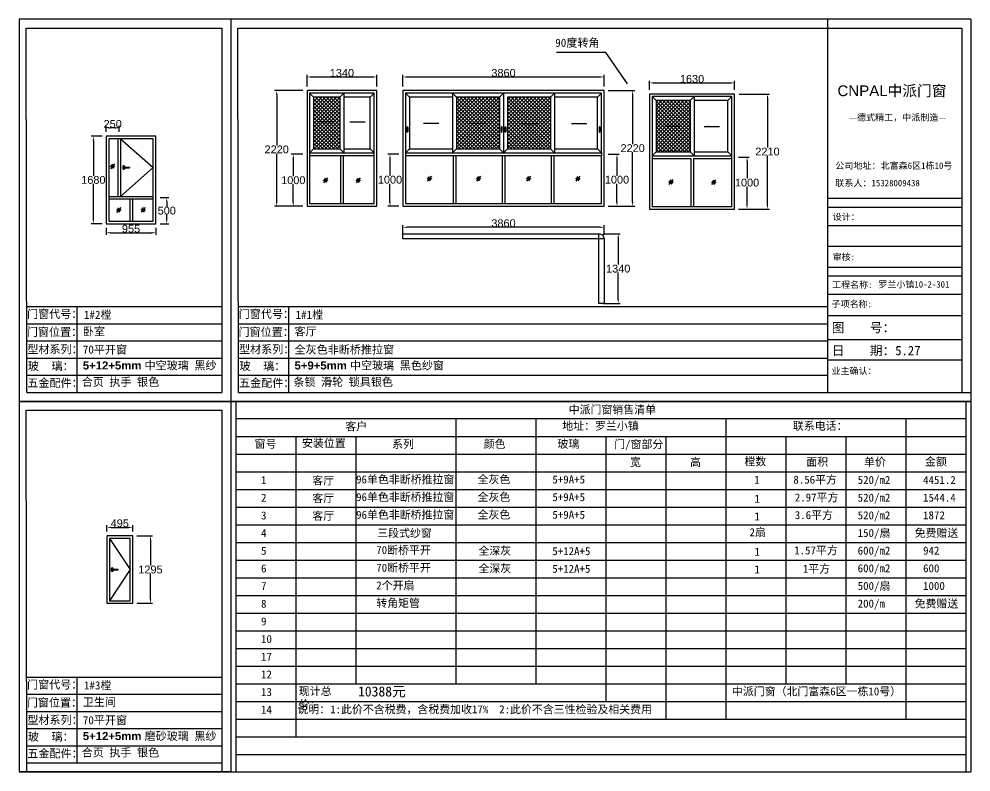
# Model space of a CAD drawing. Header units: inches. Extents: x -138455 to 599497, y -747149 to 13167.
# Drawn here: x 266963 to 285236, y -47084 to -32634 of the extents above; entities that cross this region are included whole.
import ezdxf

# ---------------------------------------------------------------- set-up
doc = ezdxf.new("R2010")
doc.units = ezdxf.units.IN
doc.header["$MEASUREMENT"] = 0
doc.header["$PDMODE"] = 35
doc.header["$PDSIZE"] = -3
doc.layers.add('0 @ 1', color=7, linetype='Continuous')
doc.styles.add('Annotative', font='arialbd.ttf')
doc.styles.add('MtXpl_', font='')
doc.styles.get("Standard").update_dxf_attribs({"font": 'arial.ttf'})
doc.styles.get('MtXpl_').set_extended_font_data('SimSun')
doc.dimstyles.get("Standard").update_dxf_attribs({"dimtxt": 80, "dimasz": 70, "dimexe": 40, "dimexo": 80, "dimgap": 0, "dimtad": 1, "dimtih": 1, "dimtoh": 1, "dimdec": 0, "dimzin": 0, "dimdsep": 46, "dimtxsty": 'Standard', "dimcen": 0.09, "dimadec": 0, "dimazin": 0, "dimtfac": 1, "dimtdec": 0, "dimtofl": 0, "dimtmove": 0, "dimatfit": 3, "dimfxl": 0, "dimtolj": 1, "dimtzin": 0, "dimarcsym": 0})
pattern_1 = [(45, (15517.37, -5.98), (-35.355339, 35.355339), []), (135, (15517.37, -5.98), (-35.355339, -35.355339), [])]

# ---------------------------------------------------------------- blocks, each defined once
blk = doc.blocks.new('*D213')
at = {"color": 0, "lineweight": -2, "transparency": 16777216}
for p, q in [((272411, -34007), (271869, -34007)), ((271909, -34087), (271909, -35060)), ((271909, -36147), (271909, -35213)), ((272411, -36227), (271869, -36227))]:
    blk.add_line(p, q, dxfattribs=at)
at = {"color": 0, "transparency": 16777216}
for points in [[(271896, -34087), (271923, -34087), (271909, -34007)], [(271896, -36147), (271923, -36147), (271909, -36227)]]:
    blk.add_solid(points, dxfattribs=at)
at = {"layer": 'Defpoints', "color": 0, "transparency": 16777216}
for p in [(272491, -34007), (271909, -36227), (272491, -36227)]:
    blk.add_point(p, dxfattribs=at)
at = {"color": 0, "transparency": 16777216, "insert": (271909, -35137), "char_height": 150, "attachment_point": 5}
blk.add_mtext('\\A1;2220', dxfattribs=at)
blk = doc.blocks.new('123as')
at = {"color": 0}
for p, q in [((90189, 51387), (90252, 51462)), ((90194, 51330), (90312, 51470)), ((90251, 51335), (90314, 51410))]:
    blk.add_line(p, q, dxfattribs=at)
blk = doc.blocks.new('*D214')
at = {"color": 0, "lineweight": -2, "transparency": 16777216}
for p, q in [((279067, -33993), (279067, -33820)), ((279147, -33860), (280617, -33860)), ((280697, -33993), (280697, -33820))]:
    blk.add_line(p, q, dxfattribs=at)
at = {"color": 0, "transparency": 16777216}
for points in [[(279147, -33847), (279147, -33874), (279067, -33860)], [(280617, -33847), (280617, -33874), (280697, -33860)]]:
    blk.add_solid(points, dxfattribs=at)
at = {"layer": 'Defpoints', "color": 0, "transparency": 16777216}
for p in [(280697, -33860), (279067, -34073), (280697, -34073)]:
    blk.add_point(p, dxfattribs=at)
at = {"color": 0, "transparency": 16777216, "insert": (279882, -33784), "char_height": 150, "attachment_point": 5}
blk.add_mtext('\\A1;1630', dxfattribs=at)
blk = doc.blocks.new('*D215')
at = {"color": 0, "lineweight": -2, "transparency": 16777216}
for p, q in [((280777, -35283), (280978, -35283)), ((280938, -35363), (280938, -35697)), ((280938, -36203), (280938, -35850)), ((280777, -36283), (280978, -36283))]:
    blk.add_line(p, q, dxfattribs=at)
at = {"color": 0, "transparency": 16777216}
for points in [[(280925, -35363), (280951, -35363), (280938, -35283)], [(280925, -36203), (280951, -36203), (280938, -36283)]]:
    blk.add_solid(points, dxfattribs=at)
at = {"layer": 'Defpoints', "color": 0, "transparency": 16777216}
for p in [(280697, -35283), (280697, -36283), (280938, -36283)]:
    blk.add_point(p, dxfattribs=at)
at = {"color": 0, "transparency": 16777216, "insert": (280938, -35774), "char_height": 150, "attachment_point": 5}
blk.add_mtext('\\A1;1000', dxfattribs=at)
blk = doc.blocks.new('*D216')
at = {"color": 0, "lineweight": -2, "transparency": 16777216}
for p, q in [((274333, -33927), (274333, -33706)), ((274413, -33746), (278113, -33746)), ((278193, -33927), (278193, -33706))]:
    blk.add_line(p, q, dxfattribs=at)
at = {"color": 0, "transparency": 16777216}
for points in [[(274413, -33732), (274413, -33759), (274333, -33746)], [(278113, -33732), (278113, -33759), (278193, -33746)]]:
    blk.add_solid(points, dxfattribs=at)
at = {"layer": 'Defpoints', "color": 0, "transparency": 16777216}
for p in [(278193, -33746), (274333, -34007), (278193, -34007)]:
    blk.add_point(p, dxfattribs=at)
at = {"color": 0, "transparency": 16777216, "insert": (276263, -33669), "char_height": 150, "attachment_point": 5}
blk.add_mtext('\\A1;3860', dxfattribs=at)
blk = doc.blocks.new('*D217')
at = {"color": 0, "lineweight": -2, "transparency": 16777216}
for p, q in [((278273, -35227), (278481, -35227)), ((278441, -35307), (278441, -35642)), ((278441, -36147), (278441, -35795)), ((278273, -36227), (278481, -36227))]:
    blk.add_line(p, q, dxfattribs=at)
at = {"color": 0, "transparency": 16777216}
for points in [[(278428, -35307), (278455, -35307), (278441, -35227)], [(278428, -36147), (278455, -36147), (278441, -36227)]]:
    blk.add_solid(points, dxfattribs=at)
at = {"layer": 'Defpoints', "color": 0, "transparency": 16777216}
for p in [(278193, -35227), (278193, -36227), (278441, -36227)]:
    blk.add_point(p, dxfattribs=at)
at = {"color": 0, "transparency": 16777216, "insert": (278441, -35718), "char_height": 150, "attachment_point": 5}
blk.add_mtext('\\A1;1000', dxfattribs=at)
blk = doc.blocks.new('*D218')
at = {"color": 0, "lineweight": -2, "transparency": 16777216}
for p, q in [((272411, -35227), (272188, -35227)), ((272228, -35307), (272228, -35651)), ((272228, -36147), (272228, -35804)), ((272411, -36227), (272188, -36227))]:
    blk.add_line(p, q, dxfattribs=at)
at = {"color": 0, "transparency": 16777216}
for points in [[(272214, -35307), (272241, -35307), (272228, -35227)], [(272214, -36147), (272241, -36147), (272228, -36227)]]:
    blk.add_solid(points, dxfattribs=at)
at = {"layer": 'Defpoints', "color": 0, "transparency": 16777216}
for p in [(272491, -35227), (272228, -36227), (272491, -36227)]:
    blk.add_point(p, dxfattribs=at)
at = {"color": 0, "transparency": 16777216, "insert": (272228, -35728), "char_height": 150, "attachment_point": 5}
blk.add_mtext('\\A1;1000', dxfattribs=at)
blk = doc.blocks.new('*D219')
at = {"color": 0, "lineweight": -2, "transparency": 16777216}
for p, q in [((278273, -34007), (278782, -34007)), ((278742, -34087), (278742, -35037)), ((278742, -36147), (278742, -35190)), ((278273, -36227), (278782, -36227))]:
    blk.add_line(p, q, dxfattribs=at)
at = {"color": 0, "transparency": 16777216}
for points in [[(278729, -34087), (278756, -34087), (278742, -34007)], [(278729, -36147), (278756, -36147), (278742, -36227)]]:
    blk.add_solid(points, dxfattribs=at)
at = {"layer": 'Defpoints', "color": 0, "transparency": 16777216}
for p in [(278193, -34007), (278193, -36227), (278742, -36227)]:
    blk.add_point(p, dxfattribs=at)
at = {"color": 0, "transparency": 16777216, "insert": (278742, -35113), "char_height": 150, "attachment_point": 5}
blk.add_mtext('\\A1;2220', dxfattribs=at)
blk = doc.blocks.new('*D220')
at = {"color": 0, "lineweight": -2, "transparency": 16777216}
for p, q in [((269671, -36062), (269839, -36062)), ((269799, -36142), (269799, -36235)), ((269799, -36482), (269799, -36389)), ((269671, -36562), (269839, -36562))]:
    blk.add_line(p, q, dxfattribs=at)
at = {"color": 0, "transparency": 16777216}
for points in [[(269786, -36142), (269813, -36142), (269799, -36062)], [(269786, -36482), (269813, -36482), (269799, -36562)]]:
    blk.add_solid(points, dxfattribs=at)
at = {"layer": 'Defpoints', "color": 0, "transparency": 16777216}
for p in [(269591, -36062), (269591, -36562), (269799, -36562)]:
    blk.add_point(p, dxfattribs=at)
at = {"color": 0, "transparency": 16777216, "insert": (269799, -36312), "char_height": 150, "attachment_point": 5}
blk.add_mtext('\\A1;500', dxfattribs=at)
blk = doc.blocks.new('*D221')
at = {"color": 0, "lineweight": -2, "transparency": 16777216}
for p, q in [((268636, -34802), (268636, -34684)), ((268886, -34802), (268886, -34684)), ((268806, -34724), (268716, -34724))]:
    blk.add_line(p, q, dxfattribs=at)
at = {"color": 0, "transparency": 16777216}
for points in [[(268716, -34711), (268716, -34738), (268636, -34724)], [(268806, -34711), (268806, -34738), (268886, -34724)]]:
    blk.add_solid(points, dxfattribs=at)
at = {"layer": 'Defpoints', "color": 0, "transparency": 16777216}
for p in [(268636, -34724), (268636, -34882), (268886, -34882)]:
    blk.add_point(p, dxfattribs=at)
at = {"color": 0, "transparency": 16777216, "insert": (268761, -34648), "char_height": 150, "attachment_point": 5}
blk.add_mtext('\\A1;250', dxfattribs=at)
blk = doc.blocks.new('dzcs')
blk.add_lwpolyline([(142182, -3328), (142182, -3342, 0.414214), (142196, -3355), (142196, -3355, 0.414214), (142209, -3342), (142209, -3294, 0.414214), (142196, -3280), (142196, -3280, 0.414214), (142182, -3294), (142182, -3308)], format="xyb")
blk.add_lwpolyline([(142096, -3328), (142196, -3328, 0.414214), (142206, -3318), (142206, -3318, 0.414214), (142196, -3308), (142096, -3308, 0.414214), (142086, -3318), (142086, -3318, 0.414214)], format="xyb", close=True)
blk = doc.blocks.new('*D222')
at = {"color": 0, "lineweight": -2, "transparency": 16777216}
for p, q in [((268556, -34882), (268350, -34882)), ((268390, -34962), (268390, -35645)), ((268390, -36482), (268390, -35799)), ((268556, -36562), (268350, -36562))]:
    blk.add_line(p, q, dxfattribs=at)
at = {"color": 0, "transparency": 16777216}
for points in [[(268377, -34962), (268403, -34962), (268390, -34882)], [(268377, -36482), (268403, -36482), (268390, -36562)]]:
    blk.add_solid(points, dxfattribs=at)
at = {"layer": 'Defpoints', "color": 0, "transparency": 16777216}
for p in [(268636, -34882), (268390, -36562), (268636, -36562)]:
    blk.add_point(p, dxfattribs=at)
at = {"color": 0, "transparency": 16777216, "insert": (268390, -35722), "char_height": 150, "attachment_point": 5}
blk.add_mtext('\\A1;1680', dxfattribs=at)
blk = doc.blocks.new('*D223')
at = {"color": 0, "lineweight": -2, "transparency": 16777216}
for p, q in [((268636, -36642), (268636, -36776)), ((269591, -36642), (269591, -36776)), ((268716, -36736), (269511, -36736))]:
    blk.add_line(p, q, dxfattribs=at)
at = {"color": 0, "transparency": 16777216}
for points in [[(268716, -36722), (268716, -36749), (268636, -36736)], [(269511, -36722), (269511, -36749), (269591, -36736)]]:
    blk.add_solid(points, dxfattribs=at)
at = {"layer": 'Defpoints', "color": 0, "transparency": 16777216}
for p in [(268636, -36562), (269591, -36562), (269591, -36736)]:
    blk.add_point(p, dxfattribs=at)
at = {"color": 0, "transparency": 16777216, "insert": (269113, -36659), "char_height": 150, "attachment_point": 5}
blk.add_mtext('\\A1;955', dxfattribs=at)
blk = doc.blocks.new('*D224')
at = {"color": 0, "lineweight": -2, "transparency": 16777216}
for p, q in [((268650, -42472), (268650, -42349)), ((268730, -42389), (269065, -42389)), ((269145, -42472), (269145, -42349))]:
    blk.add_line(p, q, dxfattribs=at)
at = {"color": 0, "transparency": 16777216}
for points in [[(268730, -42376), (268730, -42403), (268650, -42389)], [(269065, -42376), (269065, -42403), (269145, -42389)]]:
    blk.add_solid(points, dxfattribs=at)
at = {"layer": 'Defpoints', "color": 0, "transparency": 16777216}
for p in [(269145, -42389), (268650, -42552), (269145, -42552)]:
    blk.add_point(p, dxfattribs=at)
at = {"color": 0, "transparency": 16777216, "insert": (268897, -42313), "char_height": 150, "attachment_point": 5}
blk.add_mtext('\\A1;495', dxfattribs=at)
blk = doc.blocks.new('*D225')
at = {"color": 0, "lineweight": -2, "transparency": 16777216}
for p, q in [((269225, -42552), (269526, -42552)), ((269486, -42632), (269486, -43123)), ((269486, -43767), (269486, -43276)), ((269225, -43847), (269526, -43847))]:
    blk.add_line(p, q, dxfattribs=at)
at = {"color": 0, "transparency": 16777216}
for points in [[(269473, -42632), (269500, -42632), (269486, -42552)], [(269473, -43767), (269500, -43767), (269486, -43847)]]:
    blk.add_solid(points, dxfattribs=at)
at = {"layer": 'Defpoints', "color": 0, "transparency": 16777216}
for p in [(269145, -42552), (269145, -43847), (269486, -43847)]:
    blk.add_point(p, dxfattribs=at)
at = {"color": 0, "transparency": 16777216, "insert": (269486, -43199), "char_height": 150, "attachment_point": 5}
blk.add_mtext('\\A1;1295', dxfattribs=at)
blk = doc.blocks.new('*D226')
at = {"color": 0, "lineweight": -2, "transparency": 16777216}
for p, q in [((272491, -33927), (272491, -33706)), ((272571, -33746), (273751, -33746)), ((273831, -33927), (273831, -33706))]:
    blk.add_line(p, q, dxfattribs=at)
at = {"color": 0, "transparency": 16777216}
for points in [[(272571, -33732), (272571, -33759), (272491, -33746)], [(273751, -33732), (273751, -33759), (273831, -33746)]]:
    blk.add_solid(points, dxfattribs=at)
at = {"layer": 'Defpoints', "color": 0, "transparency": 16777216}
for p in [(273831, -33746), (272491, -34007), (273831, -34007)]:
    blk.add_point(p, dxfattribs=at)
at = {"color": 0, "transparency": 16777216, "insert": (273161, -33669), "char_height": 150, "attachment_point": 5}
blk.add_mtext('\\A1;1340', dxfattribs=at)
blk = doc.blocks.new('*D227')
at = {"color": 0, "lineweight": -2, "transparency": 16777216}
for p, q in [((274333, -36775), (274333, -36590)), ((278113, -36630), (274413, -36630)), ((278193, -36775), (278193, -36590))]:
    blk.add_line(p, q, dxfattribs=at)
at = {"color": 0, "transparency": 16777216}
for points in [[(274413, -36617), (274413, -36644), (274333, -36630)], [(278113, -36617), (278113, -36644), (278193, -36630)]]:
    blk.add_solid(points, dxfattribs=at)
at = {"layer": 'Defpoints', "color": 0, "transparency": 16777216}
for p in [(274333, -36630), (274333, -36855), (278193, -36855)]:
    blk.add_point(p, dxfattribs=at)
at = {"color": 0, "transparency": 16777216, "insert": (276263, -36554), "char_height": 150, "attachment_point": 5}
blk.add_mtext('\\A1;3860', dxfattribs=at)
blk = doc.blocks.new('*D228')
at = {"color": 0, "lineweight": -2, "transparency": 16777216}
for p, q in [((278173, -36755), (278505, -36755)), ((278465, -36835), (278465, -37348)), ((278465, -38015), (278465, -37501)), ((278173, -38095), (278505, -38095))]:
    blk.add_line(p, q, dxfattribs=at)
at = {"color": 0, "transparency": 16777216}
for points in [[(278452, -36835), (278479, -36835), (278465, -36755)], [(278452, -38015), (278479, -38015), (278465, -38095)]]:
    blk.add_solid(points, dxfattribs=at)
at = {"layer": 'Defpoints', "color": 0, "transparency": 16777216}
for p in [(278093, -36755), (278465, -36755), (278093, -38095)]:
    blk.add_point(p, dxfattribs=at)
at = {"color": 0, "transparency": 16777216, "insert": (278465, -37425), "char_height": 150, "attachment_point": 5}
blk.add_mtext('\\A1;1340', dxfattribs=at)
blk = doc.blocks.new('123z')
at = {"color": 0}
for points in [[(94078, 52755), (94078, 52755, 0.414214), (94088, 52765), (94088, 52845, 0.414214), (94078, 52855), (94078, 52855, 0.414214), (94068, 52845), (94068, 52765, 0.414214)], [(94078, 52775), (94078, 52775, 0.414214), (94083, 52780), (94083, 52830, 0.414214), (94078, 52835), (94078, 52835, 0.414214), (94073, 52830), (94073, 52780, 0.414214)]]:
    blk.add_lwpolyline(points, format="xyb", close=True, dxfattribs=at)
blk = doc.blocks.new('*D229')
at = {"color": 0, "lineweight": -2, "transparency": 16777216}
for p, q in [((274253, -35227), (274044, -35227)), ((274084, -35307), (274084, -35642)), ((274084, -36147), (274084, -35795)), ((274253, -36227), (274044, -36227))]:
    blk.add_line(p, q, dxfattribs=at)
at = {"color": 0, "transparency": 16777216}
for points in [[(274071, -35307), (274097, -35307), (274084, -35227)], [(274071, -36147), (274097, -36147), (274084, -36227)]]:
    blk.add_solid(points, dxfattribs=at)
at = {"layer": 'Defpoints', "color": 0, "transparency": 16777216}
for p in [(274333, -35227), (274084, -36227), (274333, -36227)]:
    blk.add_point(p, dxfattribs=at)
at = {"color": 0, "transparency": 16777216, "insert": (274084, -35718), "char_height": 150, "attachment_point": 5}
blk.add_mtext('\\A1;1000', dxfattribs=at)
blk = doc.blocks.new('*D230')
at = {"color": 0, "lineweight": -2, "transparency": 16777216}
for p, q in [((280784, -34073), (281370, -34073)), ((281330, -34153), (281330, -35101)), ((281330, -36203), (281330, -35254)), ((280784, -36283), (281370, -36283))]:
    blk.add_line(p, q, dxfattribs=at)
at = {"color": 0, "transparency": 16777216}
for points in [[(281317, -34153), (281344, -34153), (281330, -34073)], [(281317, -36203), (281344, -36203), (281330, -36283)]]:
    blk.add_solid(points, dxfattribs=at)
at = {"layer": 'Defpoints', "color": 0, "transparency": 16777216}
for p in [(280704, -34073), (280704, -36283), (281330, -36283)]:
    blk.add_point(p, dxfattribs=at)
at = {"color": 0, "transparency": 16777216, "insert": (281330, -35178), "char_height": 150, "attachment_point": 5}
blk.add_mtext('\\A1;2210', dxfattribs=at)
blk = doc.blocks.new('231')
for p, q in [((127840, 5488.2), (120440, 5488.2)), ((120440, 5488.2), (120440, 1784.2)), ((120490, 5488.2), (120490, 1784.2)), ((127790, 5488.2), (127790, 1784.2)), ((127840, 5488.2), (127840, 1784.2)), ((127790, 5312.2), (120490, 5312.2)), ((122690, 5312.2), (122690, 3547.5)), ((123490, 5312.2), (123490, 3018.1)), ((125390, 5312.2), (125390, 2312.2)), ((127190, 5312.2), (127190, 3547.5)), ((120490, 5135.7), (127790, 5135.7)), ((121090, 5135.7), (121090, 3547.5)), ((121690, 5135.7), (121690, 3547.5)), ((124190, 5135.7), (124190, 3018.1)), ((124790, 5135.7), (124790, 2312.2)), ((125990, 5135.7), (125990, 2665.1)), ((126590, 5135.7), (126590, 3547.5)), ((120490, 4959.2), (127790, 4959.2)), ((120490, 4782.8), (127790, 4782.8)), ((120490, 4606.3), (127790, 4606.3)), ((120490, 4429.8), (127790, 4429.8)), ((120490, 4253.4), (127790, 4253.4)), ((120490, 4076.9), (127790, 4076.9)), ((120490, 3900.4), (127790, 3900.4)), ((120490, 3723.9), (127790, 3723.9)), ((120490, 3547.5), (127790, 3547.5)), ((121090, 3547.5), (121090, 2841.6)), ((121690, 3547.5), (121690, 3018.1)), ((122690, 3547.5), (122690, 3018.1)), ((126590, 3547.5), (126590, 2665.1)), ((127190, 3547.5), (127190, 2312.2)), ((120490, 3371), (127790, 3371)), ((120490, 3194.5), (127790, 3194.5)), ((120490, 3018.1), (127790, 3018.1)), ((121690, 3018.1), (121690, 2665.1)), ((122690, 3018.1), (122690, 2665.1)), ((123490, 3018.1), (123490, 2665.1)), ((124190, 3018.1), (124190, 2488.6)), ((120490, 2841.6), (127790, 2841.6)), ((121090, 2841.6), (121090, 2136.2)), ((120490, 2665.1), (127790, 2665.1)), ((120490, 2488.6), (127790, 2488.6)), ((120490, 2312.2), (127790, 2312.2)), ((120490, 2136.2), (127790, 2136.2)), ((120490, 1960.2), (127790, 1960.2)), ((120440, 1784.2), (127840, 1784.2))]:
    blk.add_line(p, q)
at = {"layer": '0 @ 1', "attachment_point": 1, "style": 'Annotative'}
for s, width, insert, char_height in [('{\\fSimSun|b1|i0|c134|p2;中派门窗销售清单}', 1381.442, (123818.7, 5445.6), 80), ('{\\fSimSun|b1|i0|c134|p2;客户}', 485.592, (121586.2, 5278.9), 80), ('{\\fSimSun|b1|i0|c134|p2;地址：罗兰小镇}', 1381.442, (123754.5, 5283.1), 80), ('{\\fSimSun|b1|i0|c134|p2;联系电话：}', 603.897, (126060.1, 5282.9), 80), ('{\\fSimSun|b1|i0|c134|p2;窗号}', 485.592, (120678.7, 5103.1), 80), ('{\\fSimSun|b1|i0|c134|p2;安装位置}', 485.592, (121152.6, 5110.3), 80), ('{\\fSimSun|b1|i0|c134|p2;系列}', 485.592, (122053.5, 5100.9), 80), ('{\\fSimSun|b1|i0|c134|p2;颜色}', 485.592, (122969.4, 5102.9), 80), ('{\\fSimSun|b1|i0|c134|p2;玻璃}', 485.592, (123706.9, 5102.9), 80), ('{\\fSimSun|b1|i0|c134|p2;门/窗部分}', 603.897, (124273.2, 5099), 80), ('{\\fSimSun|b1|i0|c134|p2;宽}', 603.897, (124431.6, 4920.2), 80), ('{\\fSimSun|b1|i0|c134|p2;高}', 603.897, (125031.6, 4920.2), 80), ('{\\fSimSun|b1|i0|c134|p2;樘数}', 603.897, (125575, 4927.2), 80), ('{\\fSimSun|b1|i0|c134|p2;面积}', 603.897, (126193.5, 4923.4), 80), ('{\\fSimSun|b1|i0|c134|p2;单价}', 603.897, (126771.2, 4923.4), 80), ('{\\fSimSun|b1|i0|c134|p2;金额}', 603.897, (127379.9, 4926.1), 80), ('{\\fSimSun|b1|i0|c134|p2;96单色非断桥推拉窗}', 1078.936, (121693.3, 4747.8), 80), ('{\\fSimSun|b1|i0|c134|p2;全灰色}', 840.838, (122907.5, 4748.6), 80), ('{\\fSimSun|b1|i0|c134|p2;1}', 485.592, (120743.1, 4740.8), 80), ('{\\fSimSun|b1|i0|c134|p2;客厅}', 921.091, (121256.2, 4736.1), 80), ('{\\fSimSun|b1|i0|c134|p2;5+9A+5}', 753.781, (123655.7, 4747.5), 80), ('{\\fSimSun|b1|i0|c134|p2;1}', 753.781, (125672.4, 4744.3), 80), ('{\\fSimSun|b1|i0|c134|p2;8.56平方}', 753.781, (126064.6, 4745.6), 80), ('{\\fSimSun|b1|i0|c134|p2;520/m2}', 753.781, (126707.6, 4742.3), 80), ('{\\fSimSun|b1|i0|c134|p2;4451.2}', 753.781, (127361.4, 4742.3), 80), ('{\\fSimSun|b1|i0|c134|p2;客厅}', 921.091, (121256.2, 4559.7), 80), ('{\\fSimSun|b1|i0|c134|p2;96单色非断桥推拉窗}', 1078.936, (121693.3, 4571.4), 80), ('{\\fSimSun|b1|i0|c134|p2;全灰色}', 840.838, (122907.5, 4572.2), 80), ('{\\fSimSun|b1|i0|c134|p2;5+9A+5}', 753.781, (123655.7, 4571), 80), ('{\\fSimSun|b1|i0|c134|p2;2.97平方}', 753.781, (126078.8, 4567.8), 80), ('{\\fSimSun|b1|i0|c134|p2;520/m2}', 753.781, (126707.6, 4565.8), 80), ('{\\fSimSun|b1|i0|c134|p2;2}', 485.592, (120743.1, 4564.4), 80), ('{\\fSimSun|b1|i0|c134|p2;1}', 753.781, (125675.6, 4554.2), 80), ('{\\fSimSun|b1|i0|c134|p2;1544.4}', 753.781, (127361.4, 4565.8), 80), ('{\\fSimSun|b1|i0|c134|p2;3}', 485.592, (120743.1, 4387.9), 80), ('{\\fSimSun|b1|i0|c134|p2;客厅}', 921.091, (121256.2, 4383.2), 80), ('{\\fSimSun|b1|i0|c134|p2;96单色非断桥推拉窗}', 1078.936, (121693.3, 4394.9), 80), ('{\\fSimSun|b1|i0|c134|p2;全灰色}', 840.838, (122907.5, 4395.7), 80), ('{\\fSimSun|b1|i0|c134|p2;5+9A+5}', 753.781, (123655.7, 4394.6), 80), ('{\\fSimSun|b1|i0|c134|p2;3.6平方}', 753.781, (126078.8, 4391.4), 80), ('{\\fSimSun|b1|i0|c134|p2;520/m2}', 753.781, (126707.6, 4389.4), 80), ('{\\fSimSun|b1|i0|c134|p2;1872}', 753.781, (127361.4, 4389.4), 80), ('{\\fSimSun|b1|i0|c134|p2;1}', 753.781, (125675.6, 4377.7), 80), ('{\\fSimSun|b1|i0|c134|p2;4}', 485.592, (120743.1, 4211.4), 80), ('{\\fSimSun|b1|i0|c134|p2;三段式纱窗}', 921.091, (121904, 4212.3), 80), ('{\\fSimSun|b1|i0|c134|p2;2扇}', 753.781, (125626.7, 4220), 80), ('{\\fSimSun|b1|i0|c134|p2;150/扇}', 753.781, (126707.6, 4212.9), 80), ('{\\fSimSun|b1|i0|c134|p2;免费赠送}', 753.781, (127276.6, 4212.9), 80), ('{\\fSimSun|b1|i0|c134|p2;5}', 485.592, (120743.1, 4035), 80), ('{\\fSimSun|b1|i0|c134|p2;70断桥平开}', 753.781, (121894.9, 4041.6), 80), ('{\\fSimSun|b1|i0|c134|p2;全深灰}', 840.838, (122916.5, 4034.3), 80), ('{\\fSimSun|b1|i0|c134|p2;5+12A+5}', 753.781, (123654.4, 4031.1), 80), ('{\\fSimSun|b1|i0|c134|p2;1}', 753.781, (125675.6, 4024.8), 80), ('{\\fSimSun|b1|i0|c134|p2;1.57平方}', 753.781, (126072.5, 4038.4), 80), ('{\\fSimSun|b1|i0|c134|p2;600/m2}', 753.781, (126707.6, 4036.4), 80), ('{\\fSimSun|b1|i0|c134|p2;942}', 753.781, (127361.4, 4036.4), 80), ('{\\fSimSun|b1|i0|c134|p2;6}', 485.592, (120743.1, 3858.5), 80), ('{\\fSimSun|b1|i0|c134|p2;70断桥平开}', 753.781, (121894.9, 3865.2), 80), ('{\\fSimSun|b1|i0|c134|p2;全深灰}', 840.838, (122916.5, 3857.8), 80), ('{\\fSimSun|b1|i0|c134|p2;5+12A+5}', 753.781, (123654.4, 3854.6), 80), ('{\\fSimSun|b1|i0|c134|p2;1}', 753.781, (125675.6, 3848.3), 80), ('{\\fSimSun|b1|i0|c134|p2;1平方}', 753.781, (126159.1, 3855), 80), ('{\\fSimSun|b1|i0|c134|p2;600/m2}', 753.781, (126707.6, 3859.9), 80), ('{\\fSimSun|b1|i0|c134|p2;600}', 753.781, (127361.4, 3859.9), 80), ('{\\fSimSun|b1|i0|c134|p2;7}', 485.592, (120743.1, 3682), 80), ('{\\fSimSun|b1|i0|c134|p2;2个开扇}', 753.781, (121894.9, 3688.7), 80), ('{\\fSimSun|b1|i0|c134|p2;500/扇}', 753.781, (126707.6, 3683.5), 80), ('{\\fSimSun|b1|i0|c134|p2;1000}', 753.781, (127361.4, 3683.5), 80), ('{\\fSimSun|b1|i0|c134|p2;转角矩管}', 753.781, (121894.9, 3512.2), 80), ('{\\fSimSun|b1|i0|c134|p2;8}', 485.592, (120743.1, 3505.5), 80), ('{\\fSimSun|b1|i0|c134|p2;200/m}', 753.781, (126707.6, 3507), 80), ('{\\fSimSun|b1|i0|c134|p2;免费赠送}', 753.781, (127276.6, 3507), 80), ('{\\fSimSun|b1|i0|c134|p2;9}', 485.592, (120743.1, 3329.1), 80), ('{\\fSimSun|b1|i0|c134|p2;10}', 485.592, (120743.1, 3152.6), 80), ('{\\fSimSun|b1|i0|c134|p2;17}', 485.592, (120743.1, 2976.1), 80), ('{\\fSimSun|b1|i0|c134|p2;12}', 485.592, (120743.1, 2799.7), 80), ('{\\fSimSun|b1|i0|c134|p2;13}', 485.592, (120743.1, 2623.2), 80), ('{\\fSimSun|b1|i0|c134|p2;现计总价：}', 485.592, (121119.8, 2632), 80), ('{\\fSimSun|b1|i0|c134|p2;10388元 }', 2644.65, (121712.5, 2638.6), 100), ('{\\fSimSun|b1|i0|c134|p2;中派门窗（北门富森6区一栋10号）}', 1756.126, (125450.8, 2629.6), 80), ('{\\fSimSun|b1|i0|c134|p2;14}', 485.592, (120743.1, 2446.7), 80), ('{\\fSimSun|b1|i0|c134|p2;说明：1:此价不含税费，含税费加收17%  2:此价不含三性检验及相关费用}', 3920.385, (121106.3, 2450.2), 80)]:
    blk.add_mtext_dynamic_manual_height_columns(s, width=width, gutter_width=903.5, heights=[0], dxfattribs=dict(at, insert=insert, char_height=char_height))
blk = doc.blocks.new('nn12zxc')
h = blk.add_hatch()
h.set_pattern_fill('ANSI37', color=256, scale=400)
h.set_pattern_definition([(45, (15362.887, -5.98), (-35.355339, 35.355339), []), (135, (15362.887, -5.98), (-35.355339, -35.355339), [])])
h.paths.add_polyline_path([(273123.8, -34132.2), (272616.3, -34132.2), (272616.3, -35127.2), (273123.8, -35127.2)])
h = blk.add_hatch()
h.set_pattern_fill('ANSI37', color=256, scale=400)
h.set_pattern_definition(pattern_1)
h.paths.add_polyline_path([(276187.8, -34132.2), (275360.3, -34132.2), (275360.3, -35127.2), (276187.8, -35127.2)])
h = blk.add_hatch()
h.set_pattern_fill('ANSI37', color=256, scale=400)
h.set_pattern_definition(pattern_1)
h.paths.add_polyline_path([(277165.3, -34132.2), (276337.8, -34132.2), (276337.8, -35127.2), (277165.3, -35127.2)])
h = blk.add_hatch()
h.set_pattern_fill('ANSI37', color=256, scale=400)
h.set_pattern_definition([(45, (25001.04, 0), (-35.355339, 35.355339), []), (135, (25001.04, 0), (-35.355339, -35.355339), [])])
h.paths.add_polyline_path([(279192.3, -34197.8), (279192.3, -35182.8), (279844.8, -35182.8), (279844.8, -34197.8)])
for p, q in [((271026.9, -32634.3), (266963.3, -32634.3)), ((266963.3, -32634.3), (266963.3, -39971.3)), ((285236.1, -32634.3), (271026.9, -32634.3)), ((271026.9, -32634.3), (271026.9, -39971.3)), ((271026.9, -32634.3), (271026.9, -39798.3)), ((271026.9, -32634.3), (271026.9, -39971.3)), ((282482.9, -32634.3), (282482.9, -39798.3)), ((285236.1, -32634.3), (285236.1, -39798.3)), ((285236.1, -32634.3), (285236.1, -39971.3)), ((267110.7, -39798.3), (267097.8, -32806.6)), ((267110.1, -32806.6), (270854.6, -32806.6)), ((270854.6, -32806.6), (270854.6, -39798.3)), ((271174.4, -39798.3), (271161.4, -32806.6)), ((271173.8, -32806.6), (285063.8, -32806.6)), ((285063.8, -32806.6), (285063.8, -39798.3)), ((273831.3, -34007.2), (272491.3, -34007.2)), ((272491.3, -34007.2), (272491.3, -36227.2)), ((273781.3, -34057.2), (272541.3, -34057.2)), ((272541.3, -34057.2), (272541.3, -36177.2)), ((272616.3, -34132.2), (272541.3, -34057.2)), ((273123.8, -34132.2), (272616.3, -34132.2)), ((272616.3, -34132.2), (272616.3, -35127.2)), ((273123.8, -34132.2), (273198.8, -34057.2)), ((273123.8, -34132.2), (273123.8, -35127.2)), ((273198.8, -34057.2), (273198.8, -35202.2)), ((273706.3, -34132.2), (273198.8, -34132.2)), ((273706.3, -34132.2), (273781.3, -34057.2)), ((273706.3, -35127.2), (273706.3, -34132.2)), ((273781.3, -36177.2), (273781.3, -34057.2)), ((273831.3, -36227.2), (273831.3, -34007.2)), ((278192.8, -34007.2), (274332.8, -34007.2)), ((274332.8, -34007.2), (274332.8, -36227.2)), ((278142.8, -34057.2), (274382.8, -34057.2)), ((274382.8, -34057.2), (274382.8, -36177.2)), ((274457.8, -34132.2), (274382.8, -34057.2)), ((275285.3, -34132.2), (274457.8, -34132.2)), ((274457.8, -34132.2), (274457.8, -35127.2)), ((275285.3, -34057.2), (275285.3, -35202.2)), ((275360.3, -34132.2), (275285.3, -34057.2)), ((276187.8, -34132.2), (275360.3, -34132.2)), ((275360.3, -34132.2), (275360.3, -35127.2)), ((276187.8, -34132.2), (276262.8, -34057.2)), ((276187.8, -34132.2), (276187.8, -35127.2)), ((276262.8, -34057.2), (276262.8, -35202.2)), ((277165.3, -34132.2), (276337.8, -34132.2)), ((276337.8, -34132.2), (276337.8, -35127.2)), ((277165.3, -34132.2), (277240.3, -34057.2)), ((277165.3, -34132.2), (277165.3, -35127.2)), ((277240.3, -34057.2), (277240.3, -35202.2)), ((278067.8, -34132.2), (277240.3, -34132.2)), ((278067.8, -34132.2), (278142.8, -34057.2)), ((278067.8, -35127.2), (278067.8, -34132.2)), ((278142.8, -35202.2), (278142.8, -34057.2)), ((278192.8, -36227.2), (278192.8, -34007.2)), ((280697.3, -34072.8), (279067.3, -34072.8)), ((279067.3, -34072.8), (279067.3, -36282.8)), ((280647.3, -34122.8), (279117.3, -34122.8)), ((279117.3, -34122.8), (279117.3, -36232.8)), ((279192.3, -34197.8), (279117.3, -34122.8)), ((279844.8, -34197.8), (279919.8, -34122.8)), ((279919.8, -34122.8), (279919.8, -35257.8)), ((280572.3, -34197.8), (280647.3, -34122.8)), ((280647.3, -36232.8), (280647.3, -34122.8)), ((280697.3, -36282.8), (280697.3, -34072.8)), ((279844.8, -34197.8), (279192.3, -34197.8)), ((279192.3, -34197.8), (279192.3, -35182.8)), ((279844.8, -34197.8), (279844.8, -35182.8)), ((280572.3, -34197.8), (279919.8, -34197.8)), ((280572.3, -35182.8), (280572.3, -34197.8)), ((269590.7, -34882.1), (268635.7, -34882.1)), ((268635.7, -34882.1), (268635.7, -36562.1)), ((269590.7, -36562.1), (269590.7, -34882.1)), ((268860.7, -34932.1), (268860.7, -36037.1)), ((268910.7, -34932.1), (268910.7, -36037.1)), ((272616.3, -35127.2), (272541.3, -35202.2)), ((272541.3, -35202.2), (273781.3, -35202.2)), ((272541.3, -35202.2), (272541.3, -35252.2)), ((272541.3, -35252.2), (273186.3, -35252.2)), ((272616.3, -35127.2), (273123.8, -35127.2)), ((273123.8, -35127.2), (273198.8, -35202.2)), ((273136.3, -35252.2), (273136.3, -36177.2)), ((273186.3, -35252.2), (273781.3, -35252.2)), ((273186.3, -35252.2), (273186.3, -36177.2)), ((273198.8, -35127.2), (273706.3, -35127.2)), ((273706.3, -35127.2), (273781.3, -35202.2)), ((274457.8, -35127.2), (274382.8, -35202.2)), ((274382.8, -35202.2), (278142.8, -35202.2)), ((274382.8, -35252.2), (278142.8, -35252.2)), ((274457.8, -35127.2), (275285.3, -35127.2)), ((275360.3, -35127.2), (275285.3, -35202.2)), ((275297.8, -35252.2), (275297.8, -36177.2)), ((275347.8, -35252.2), (275347.8, -36177.2)), ((275360.3, -35127.2), (276187.8, -35127.2)), ((276187.8, -35127.2), (276262.8, -35202.2)), ((276237.8, -35252.2), (276237.8, -36177.2)), ((276337.8, -35127.2), (276262.8, -35202.2)), ((276287.8, -35252.2), (276287.8, -36177.2)), ((276337.8, -35127.2), (277165.3, -35127.2)), ((277165.3, -35127.2), (277240.3, -35202.2)), ((277177.8, -35252.2), (277177.8, -36177.2)), ((277227.8, -35252.2), (277227.8, -36177.2)), ((277240.3, -35127.2), (278067.8, -35127.2)), ((278067.8, -35127.2), (278142.8, -35202.2)), ((278142.8, -35202.2), (278142.8, -35252.2)), ((278142.8, -36177.2), (278142.8, -35252.2)), ((279192.3, -35182.8), (279117.3, -35257.8)), ((279117.3, -35257.8), (280647.3, -35257.8)), ((279192.3, -35182.8), (279844.8, -35182.8)), ((279844.8, -35182.8), (279919.8, -35257.8)), ((279919.8, -35182.8), (280572.3, -35182.8)), ((280572.3, -35182.8), (280647.3, -35257.8)), ((279117.3, -35307.8), (279857.3, -35307.8)), ((279857.3, -35307.8), (279857.3, -36232.8)), ((279907.3, -35307.8), (280647.3, -35307.8)), ((279907.3, -35307.8), (279907.3, -36232.8)), ((268685.7, -36037.1), (269540.7, -36037.1)), ((268685.7, -36087.1), (269540.7, -36087.1)), ((269088.2, -36087.1), (269088.2, -36512.1)), ((269138.2, -36087.1), (269138.2, -36512.1)), ((272541.3, -36177.2), (273781.3, -36177.2)), ((274382.8, -36177.2), (278142.8, -36177.2)), ((282482.9, -36069.3), (285063.8, -36069.3)), ((272491.3, -36227.2), (273831.3, -36227.2)), ((274332.8, -36227.2), (278192.8, -36227.2)), ((279067.3, -36282.8), (280697.3, -36282.8)), ((279117.3, -36232.8), (280647.3, -36232.8)), ((282482.9, -36241.6), (285063.8, -36241.6)), ((268635.7, -36562.1), (269590.7, -36562.1)), ((282482.9, -36596.9), (285063.8, -36596.9)), ((282482.9, -36991.9), (285063.8, -36991.9)), ((282482.9, -37393.3), (285063.8, -37393.3)), ((282482.9, -37565.5), (285063.8, -37565.5)), ((282482.9, -37914), (285063.8, -37914)), ((267110.1, -38150.9), (270854.6, -38150.9)), ((268071.5, -38150.9), (268071.5, -39798.3)), ((271173.8, -38150.9), (282482.9, -38150.9)), ((272135.1, -38150.9), (272135.1, -39798.3)), ((282482.9, -38322.4), (285063.8, -38322.4)), ((267110.1, -38480.4), (270854.6, -38480.4)), ((271173.8, -38480.4), (282482.9, -38480.4)), ((267110.1, -38809.8), (270854.6, -38809.8)), ((271173.8, -38809.8), (282482.9, -38809.8)), ((282482.9, -38786.1), (285063.8, -38786.1)), ((267110.1, -39139.3), (270854.6, -39139.3)), ((271173.8, -39139.3), (282482.9, -39139.3)), ((282482.9, -39176.9), (285063.8, -39176.9)), ((267110.1, -39468.8), (270854.6, -39468.8)), ((271173.8, -39468.8), (282482.9, -39468.8)), ((267110.7, -39798.3), (270854.6, -39798.3)), ((271174.4, -39798.3), (285236.1, -39798.3)), ((266963.3, -39971.3), (271026.9, -39971.3)), ((271026.9, -39971.3), (266963.3, -39971.3)), ((266963.3, -39971.3), (266963.3, -47083.6)), ((266963.3, -39971.3), (266963.3, -47083.6)), ((271026.9, -39971.3), (285236.1, -39971.3)), ((271026.9, -39971.3), (271026.9, -47083.6)), ((271026.9, -39971.3), (271026.9, -47083.6)), ((271026.9, -39971.3), (271026.9, -47083.6)), ((271026.9, -39971.3), (271026.9, -47083.6)), ((285236.1, -39971.3), (271026.9, -39971.3)), ((267110.6, -47083.6), (267097.8, -40143.6)), ((267110.1, -40143.6), (270854.6, -40143.6)), ((270854.6, -40143.6), (270854.6, -47083.6)), ((267110.1, -45263.2), (270854.6, -45263.2)), ((268071.5, -45263.2), (268071.5, -46910.5)), ((267110.1, -45592.6), (270854.6, -45592.6)), ((267110.1, -45922.1), (270854.6, -45922.1)), ((267110.1, -46251.6), (270854.6, -46251.6)), ((267110.1, -46581.1), (270854.6, -46581.1)), ((267110.7, -46910.5), (270854.6, -46910.5)), ((266963.3, -47083.6), (271026.9, -47083.6))]:
    blk.add_line(p, q)
for points in [[(269540.7, -36512.1), (269540.7, -34932.1), (268685.7, -34932.1), (268685.7, -36512.1), (269540.7, -36512.1), (269540.7, -36087.1)], [(268910.7, -34932.1), (269540.7, -35484.6), (268910.7, -36037.1)], [(278192.8, -36854.8), (274332.8, -36854.8), (274332.8, -36754.8), (278092.8, -36754.8)], [(271026.9, -39971.3), (266963.3, -39971.3)], [(285236.1, -39971.3), (271026.9, -39971.3)], [(268699.9, -42601.8), (269094.9, -43199.3), (268699.9, -43796.8)], [(271026.9, -47083.6), (266963.3, -47083.6)]]:
    blk.add_lwpolyline(points)
blk.add_lwpolyline([(278192.8, -36854.8), (278192.8, -38094.8), (278092.8, -38094.8), (278092.8, -36754.8), (278092.8, -36754.8, -0.4142136)], format="xyb", close=True)
for points in [[(268649.9, -43846.8), (269144.9, -43846.8), (269144.9, -42551.8), (268649.9, -42551.8)], [(268699.9, -43796.8), (269094.9, -43796.8), (269094.9, -42601.8), (268699.9, -42601.8)]]:
    blk.add_lwpolyline(points, close=True)
at = {"xscale": -1}
for name, p in [('123z', (368496.6, -87559.9)), ('123z', (370377.5, -87559.9)), ('dzcs', (411168.5, -32166.8)), ('dzcs', (410948.2, -39882.1))]:
    blk.add_blockref(name, p, dxfattribs=at)
for p in [(182148.1, -87559.9), (184028.3, -87559.9)]:
    blk.add_blockref('123z', p)
for name, p, xscale, yscale, zscale in [('123as', (208434.3, -69819.4), 0.6684526412304121, 0.6684526412304121, 0.6684526412304121), ('123as', (212520.8, -70086.6), 0.6684526412304121, 0.6684526412304121, 0.6684526412304121), ('123as', (213150.2, -70086.4), 0.6684526412304121, 0.6684526412304121, 0.6684526412304121), ('123as', (214515.1, -70055.7), 0.6684526412304121, 0.6684526412304121, 0.6684526412304121), ('123as', (215457.4, -70055.7), 0.6684526412304121, 0.6684526412304121, 0.6684526412304121), ('123as', (216418.1, -70055.7), 0.6684526412304121, 0.6684526412304121, 0.6684526412304121), ('123as', (217364.7, -70055.7), 0.6684526412304121, 0.6684526412304121, 0.6684526412304121), ('123as', (219152.6, -70119.5), 0.6684526412304121, 0.6684526412304121, 0.6684526412304121), ('123as', (219972.1, -70124.3), 0.6684526412304121, 0.6684526412304121, 0.6684526412304121), ('123as', (208552.9, -70655.7), 0.6684526412304121, 0.6684526412304121, 0.6684526412304121), ('123as', (209021.1, -70653.8), 0.6684526412304121, 0.6684526412304121, 0.6684526412304121), ('231', (39762.5, -50509.5), 1.920162276617162, 1.920162276617162, 1.920162276617162)]:
    blk.add_blockref(name, p, dxfattribs=dict(xscale=xscale, yscale=yscale, zscale=zscale))
blk.add_text('CNPAL', height=206.75).set_placement((282673.8, -34114.1))
at = {"style": 'MtXpl_'}
for s, height, p in [('中派门窗', 206.75, (283636.9, -34114.1)), ('—德式精工，中派制造—', 124.05, (282897.8, -34584.8)), ('公司地址：北富森6区1栋10号', 124.05, (282632.6, -35509.6)), ('联系人：15328009438', 124.05, (282632.6, -35844.2)), ('设计：', 123.28, (282582.9, -36492.3)), ('审核:', 123.28, (282580.6, -37263)), ('工程名称:', 123.28, (282570.6, -37796)), ('罗兰小镇10-2-301', 123.282, (283460.4, -37788.2)), ('子项名称:', 123.28, (282561.3, -38164.6)), ('图    号：', 178.63, (282564.9, -38644.5)), ('日    期：5.27', 178.632, (282564.9, -39085.7)), ('业主确认：', 123.28, (282561.1, -39449.5))]:
    blk.add_text(s, height=height, dxfattribs=at).set_placement(p)
at = {"layer": '0 @ 1', "style": 'Annotative'}
for s, p in [('门窗代号：', (267116.1, -38372.9)), ('门窗代号：', (271179.8, -38372.9)), ('门窗位置：', (267112.8, -38717.6)), ('门窗位置：', (271176.4, -38717.6)), ('型材系列：', (267122.6, -39050.9)), ('型材系列：', (271186.2, -39050.9)), ('玻    璃：', (267132.7, -39372.7)), ('玻    璃：', (271196.3, -39372.7)), ('五金配件：', (267122.9, -39694.9)), ('五金配件：', (271186.6, -39694.9)), ('门窗代号：', (267116.1, -45485.2)), ('门窗位置：', (267112.8, -45829.9)), ('型材系列：', (267122.6, -46163.2)), ('玻    璃：', (267132.7, -46485)), ('五金配件：', (267122.9, -46807.1))]:
    blk.add_text(s, height=155.75, dxfattribs=at).set_placement(p)
at = {"layer": '0 @ 1', "char_height": 155.751, "style": 'Annotative'}
for s, width, insert, attachment_point in [('{\\fSimSun|b1|i0|c134|p2;90度转角   }', 4396.385, (278105.8, -33011.6), 3), ('{\\fSimSun|b1|i0|c134|p2;1#2樘}', 4396.385, (268207.8, -38231.9), 1), ('{\\fSimSun|b1|i0|c134|p2;1#1樘}', 4396.385, (272271.5, -38231.9), 1), ('{\\fSimSun|b1|i0|c134|p2;卧室}', 4396.385, (268187.5, -38551.3), 1), ('{\\fSimSun|b1|i0|c134|p2;客厅   }', 4396.385, (272251.2, -38551.3), 1), ('{\\fSimSun|b1|i0|c134|p2;70平开窗}', 4396.385, (268187.5, -38900.2), 1), ('{\\fSimSun|b1|i0|c134|p2;全灰色非断桥推拉窗}', 4396.385, (272251.2, -38900.2), 1), ('5+12+5mm {\\fSimSun|b1|i0|c134|p2;中空玻璃 黑纱}', 5972.399, (268187.5, -39204.2), 1), ('5+9+5mm {\\fSimSun|b1|i0|c134|p2;中空玻璃 黑色纱窗}', 5972.399, (272251.2, -39204.2), 1), ('{\\fSimSun|b1|i0|c134|p2;合页 执手 银色}', 4396.385, (268166.7, -39521.1), 1), ('{\\fSimSun|b1|i0|c134|p2;条锁 滑轮 锁具银色}', 4396.385, (272230.3, -39521.1), 1), ('{\\fSimSun|b1|i0|c134|p2;1#3樘}', 4396.385, (268207.8, -45344.2), 1), ('{\\fSimSun|b1|i0|c134|p2;卫生间}', 4396.385, (268187.5, -45663.6), 1), ('{\\fSimSun|b1|i0|c134|p2;70平开窗}', 4396.385, (268187.5, -46012.5), 1), ('5+12+5mm {\\fSimSun|b1|i0|c134|p2;磨砂玻璃 黑纱}', 5972.399, (268187.5, -46316.5), 1), ('{\\fSimSun|b1|i0|c134|p2;合页 执手 银色}', 4396.385, (268166.7, -46633.4), 1)]:
    blk.add_mtext_dynamic_manual_height_columns(s, width=width, gutter_width=903.5, heights=[0], dxfattribs=dict(at, insert=insert, attachment_point=attachment_point))
for base, p1, p2, picture, middle in [((273831.3, -33745.7), (272491.3, -34007.2), (273831.3, -34007.2), '*D226', (273161.3, -33669.1)), ((278192.8, -33745.7), (274332.8, -34007.2), (278192.8, -34007.2), '*D216', (276262.8, -33669.1)), ((280697.3, -33860.5), (279067.3, -34072.8), (280697.3, -34072.8), '*D214', (279882.3, -33783.9)), ((269590.7, -36735.5), (268635.7, -36562.1), (269590.7, -36562.1), '*D223', (269113.2, -36659)), ((269144.9, -42389.3), (268649.9, -42551.8), (269144.9, -42551.8), '*D224', (268897.4, -42312.7))]:
    dim = blk.add_linear_dim(base=base, p1=p1, p2=p2, dimstyle='Standard', override={"dimtxt": 150, "dimasz": 80})
    dim.commit()
    dim.dimension.update_dxf_attribs({"geometry": picture, "text_midpoint": middle})
for base, p1, p2, picture, middle in [((271909.3, -36227.2), (272491.3, -34007.2), (272491.3, -36227.2), '*D213', (271909.3, -35136.7)), ((278742.3, -36227.2), (278192.8, -34007.2), (278192.8, -36227.2), '*D219', (278742.3, -35113.3)), ((281330.3, -36282.8), (280704, -34072.8), (280704, -36282.8), '*D230', (281330.3, -35177.8)), ((268389.8, -36562.1), (268635.7, -34882.1), (268635.7, -36562.1), '*D222', (268389.8, -35722.1)), ((272227.7, -36227.2), (272491.3, -35227.2), (272491.3, -36227.2), '*D218', (272227.7, -35727.8)), ((274084.1, -36227.2), (274332.8, -35227.2), (274332.8, -36227.2), '*D229', (274084.1, -35718.3)), ((278441.5, -36227.2), (278192.8, -35227.2), (278192.8, -36227.2), '*D217', (278441.5, -35718.3)), ((280937.9, -36282.8), (280697.3, -35282.8), (280697.3, -36282.8), '*D215', (280937.9, -35773.5)), ((278465.3, -36754.8), (278092.8, -38094.8), (278092.8, -36754.8), '*D228', (278465.3, -37424.8)), ((269486.2, -43846.8), (269144.9, -42551.8), (269144.9, -43846.8), '*D225', (269486.2, -43199.3))]:
    dim = blk.add_linear_dim(base=base, p1=p1, p2=p2, angle=90, dimstyle='Standard', override={"dimtxt": 150, "dimasz": 80})
    dim.commit()
    dim.dimension.update_dxf_attribs({"geometry": picture, "text_midpoint": middle, "dimtype": 128})
dim = blk.add_linear_dim(base=(268635.7, -34724.3), p1=(268885.7, -34882.1), p2=(268635.7, -34882.1), dimstyle='Standard', override={"dimtxt": 150, "dimasz": 80})
dim.commit()
dim.dimension.update_dxf_attribs({"geometry": '*D221', "text_midpoint": (268760.7, -34724.3), "dimtype": 128})
for base, p1, p2, angle, picture, middle in [((269799.5, -36562.1), (269590.7, -36062.1), (269590.7, -36562.1), 90, '*D220', (269799.5, -36312.1)), ((274332.8, -36630.4), (278192.8, -36854.8), (274332.8, -36854.8), 180, '*D227', (276262.8, -36553.7))]:
    dim = blk.add_linear_dim(base=base, p1=p1, p2=p2, angle=angle, dimstyle='Standard', override={"dimtxt": 150, "dimasz": 80})
    dim.commit()
    dim.dimension.update_dxf_attribs({"geometry": picture, "text_midpoint": middle})
for points, override in [([(278644.1, -33880.3), (278225.3, -33278), (277281.3, -33278)], {"dimasz": 110, "dimexe": 10, "dimexo": 20, "dimgap": 0, "dimtad": 0}), ([(273008.4, -34609.4), (272714.1, -34609.4)], {"dimtxt": 150, "dimasz": 80}), ([(273314.1, -34609.4), (273608.4, -34609.4)], {"dimtxt": 150, "dimasz": 80}), ([(275023.7, -34636.9), (274729.4, -34636.9)], {"dimtxt": 150, "dimasz": 80}), ([(275908.7, -34636.9), (275614.4, -34636.9)], {"dimtxt": 150, "dimasz": 80}), ([(276616.9, -34636.9), (276911.2, -34636.9)], {"dimtxt": 150, "dimasz": 80}), ([(277568.8, -34636.9), (277863.1, -34636.9)], {"dimtxt": 150, "dimasz": 80}), ([(279652, -34693.5), (279357.7, -34693.5)], {"dimtxt": 150, "dimasz": 80}), ([(280116.2, -34693.5), (280410.5, -34693.5)], {"dimtxt": 150, "dimasz": 80})]:
    blk.add_leader(points, dimstyle='Standard', override=override)

msp = doc.modelspace()

# ---------------------------------------------------------------- block references
msp.add_blockref('nn12zxc', (0, 0))

doc.saveas('drawing.dxf')
